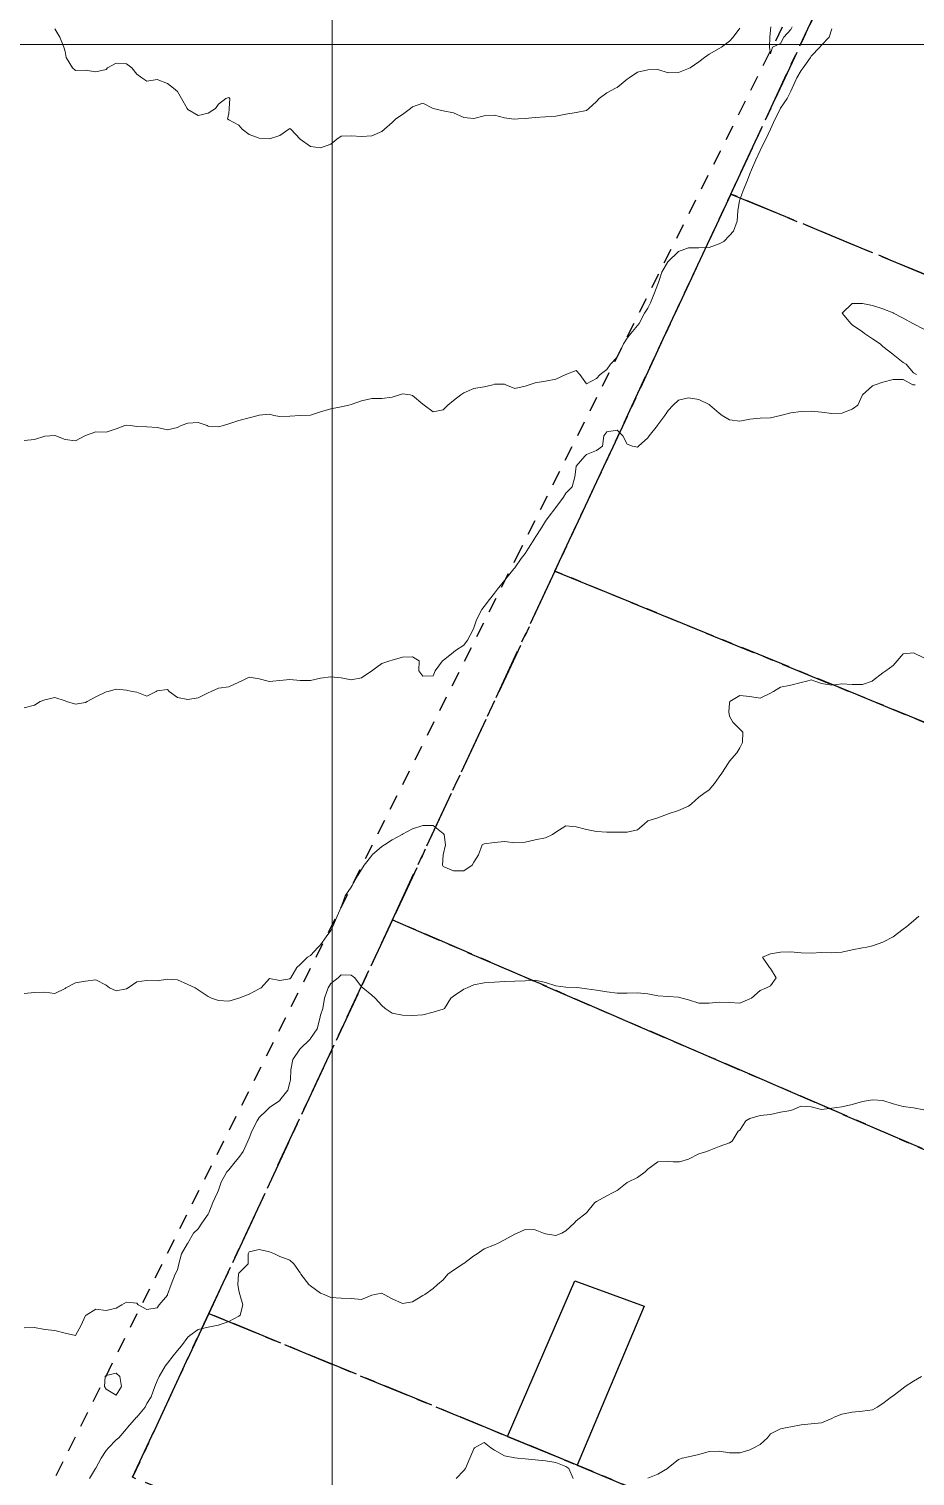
# Model space of a CAD drawing. Header units: centimetres. Extents: x 0 to 642158, y -847 to 649707.
# Drawn here: x 617552 to 617595.3, y 620517.4 to 620588.1 of the extents above; entities that cross this region are included whole.
import ezdxf

# ---------------------------------------------------------------- set-up
doc = ezdxf.new("R2010")
doc.units = ezdxf.units.CM
doc.header["$MEASUREMENT"] = 0
doc.linetypes.add('CENTERX2', pattern=[4, 2.5, -0.5, 0.5, -0.5])
doc.linetypes.add('JIS_02_0.7', pattern=[1.35, 0.75, -0.6])
for name, color, linetype, lineweight in [('MEV_grille', 254, 'Continuous', 9), ('WAL_parcellaire agricole', 7, 'JIS_02_0.7', 25), ('WAL_topographie 0.5', 253, 'Continuous', 20)]:
    doc.layers.add(name, color=color, linetype=linetype, lineweight=lineweight)
doc.layers.add('SPW_batiments', color=7, linetype='Continuous')
doc.layers.add('SPW_parcellaire cadastral', color=7, linetype='CENTERX2', lineweight=25, true_color=0xff0542)

# ---------------------------------------------------------------- blocks, each defined once
blk = doc.blocks.new('*U114')
at = {"layer": 'MEV_grille', "transparency": 33554687}
blk.add_lwpolyline([(-1338.461, 0), (1338.461, 0)], dxfattribs=at)
blk = doc.blocks.new('*U115')
at = {"layer": 'MEV_grille', "color": 0, "linetype": 'ByBlock', "lineweight": -2, "transparency": 16777216}
blk.add_blockref('*U114', (0, -1800), dxfattribs=at)
blk = doc.blocks.new('*U112')
at = {"layer": 'MEV_grille', "transparency": 33554687}
blk.add_lwpolyline([(0, 1825.476), (0, -1825.476)], dxfattribs=at)
blk = doc.blocks.new('*U113')
at = {"layer": 'MEV_grille', "color": 0, "linetype": 'ByBlock', "lineweight": -2, "transparency": 16777216}
blk.add_blockref('*U112', (2200, 0), dxfattribs=at)

msp = doc.modelspace()

# ---------------------------------------------------------------- linework, layer by layer
at = {"layer": 'SPW_batiments'}
msp.add_lwpolyline([(617582.076, 620525.681), (617578.793, 620517.914), (617575.393, 620519.313), (617578.676, 620526.931), (617582.076, 620525.681)], dxfattribs=at)
at = {"layer": 'SPW_parcellaire cadastral'}
for points in [[(617622.857, 620723.826), (617655.062, 620676.161), (617614.776, 620641.119), (617606.885, 620624.196), (617605.627, 620621.473), (617596.3, 620601.495), (617586.311, 620580.074), (617577.709, 620561.628), (617569.756, 620544.573), (617560.782, 620525.328), (617557.046, 620517.316)], [(617664.431, 620572.164), (617655.922, 620551.275), (617586.311, 620580.074), (617596.3, 620601.495), (617664.431, 620572.164)], [(617648.408, 620532.73), (617577.709, 620561.628), (617586.311, 620580.074), (617655.922, 620551.275), (617648.408, 620532.73)], [(617648.408, 620532.73), (617641.242, 620514.57), (617612.959, 620525.935), (617606.692, 620528.636), (617569.756, 620544.573), (617577.709, 620561.628), (617648.408, 620532.73)], [(617641.242, 620514.57), (617633.402, 620495.083), (617630.112, 620496.403), (617632.865, 620503.57), (617621.731, 620506.923), (617618.09, 620506.355), (617616.505, 620502.157), (617578.793, 620517.914), (617575.393, 620519.314), (617560.782, 620525.328), (617569.756, 620544.573), (617606.692, 620528.636), (617612.959, 620525.935), (617641.242, 620514.57)], [(617630.33, 620487.52), (617627.246, 620488.787), (617607.079, 620497), (617604.479, 620498.084), (617557.046, 620517.316), (617560.782, 620525.328), (617575.393, 620519.314), (617578.793, 620517.914), (617616.505, 620502.157), (617622.595, 620499.419), (617630.112, 620496.403), (617633.402, 620495.083), (617630.33, 620487.52)]]:
    msp.add_lwpolyline(points, dxfattribs=at)
at = {"layer": 'WAL_parcellaire agricole'}
msp.add_lwpolyline([(617468.944, 620684.892), (617492.896, 620643.951), (617509.144, 620651.953), (617540.642, 620668.457), (617558.391, 620680.209), (617589.638, 620699.462), (617598.887, 620705.463), (617624.385, 620722.341), (617653.39, 620679.22), (617641.141, 620670.593), (617622.518, 620651.841), (617611.109, 620633.211), (617607.272, 620626.09), (617594.275, 620599.088), (617576.029, 620562.712), (617540.913, 620492.708)], dxfattribs=at)
at = {"layer": 'WAL_topographie 0.5'}
for points in [[(617551.75, 620568.028), (617552.25, 620568.077), (617552.75, 620568.226), (617553, 620568.25), (617553.25, 620568.271), (617553.292, 620568.25), (617553.75, 620568.067), (617554.25, 620568), (617554.719, 620568.25), (617554.75, 620568.271), (617555.25, 620568.444), (617555.75, 620568.431), (617556.25, 620568.593), (617556.673, 620568.75), (617556.75, 620568.777), (617556.95, 620568.75), (617557.25, 620568.709), (617557.75, 620568.683), (617558.25, 620568.663), (617558.75, 620568.546), (617559.25, 620568.655), (617559.432, 620568.75), (617559.75, 620568.875), (617560.25, 620568.898), (617560.694, 620568.75), (617560.75, 620568.727), (617561.25, 620568.682), (617561.5, 620568.75), (617561.75, 620568.829), (617562.25, 620569), (617562.75, 620569.132), (617563.194, 620569.25), (617563.25, 620569.267), (617563.75, 620569.302), (617563.964, 620569.25), (617564.25, 620569.194), (617564.75, 620569.206), (617565.25, 620569.25), (617565.25, 620569.25), (617565.75, 620569.264), (617566.25, 620569.417), (617566.75, 620569.563), (617567.25, 620569.664), (617567.625, 620569.75), (617567.75, 620569.785), (617568.25, 620569.954), (617568.75, 620570.078), (617569.25, 620570.079), (617569.75, 620570.137), (617570.1, 620570.25), (617570.25, 620570.3), (617570.625, 620570.25), (617570.75, 620570.219), (617571.25, 620569.803), (617571.309, 620569.75), (617571.75, 620569.424), (617572.25, 620569.524), (617572.469, 620569.75), (617572.75, 620569.981), (617573.112, 620570.25), (617573.25, 620570.35), (617573.75, 620570.556), (617574.25, 620570.639), (617574.679, 620570.75), (617574.75, 620570.769), (617575.25, 620570.769), (617575.313, 620570.75), (617575.75, 620570.556), (617576.25, 620570.673), (617576.45, 620570.75), (617576.75, 620570.833), (617577.25, 620570.917), (617577.75, 620571.016), (617578.25, 620571.25), (617578.25, 620571.25), (617578.75, 620571.442), (617578.922, 620571.25), (617579.25, 620570.798), (617579.75, 620571.058), (617579.922, 620571.25), (617580.25, 620571.498), (617580.435, 620571.75), (617580.75, 620572.099), (617580.83, 620572.25), (617581.061, 620572.75), (617581.25, 620573.023), (617581.427, 620573.25), (617581.75, 620573.646), (617581.822, 620573.75), (617582.088, 620574.25), (617582.25, 620574.489), (617582.385, 620574.75), (617582.58, 620575.25), (617582.75, 620575.67), (617582.775, 620575.75), (617582.944, 620576.25), (617583.234, 620576.75), (617583.25, 620576.768), (617583.732, 620577.25), (617583.75, 620577.264), (617584.25, 620577.448), (617584.75, 620577.444), (617585.25, 620577.452), (617585.75, 620577.632), (617585.965, 620577.75), (617586.25, 620578.04), (617586.447, 620578.25), (617586.629, 620578.75), (617586.657, 620579.25), (617586.732, 620579.75), (617586.75, 620579.79), (617586.912, 620580.25), (617587.123, 620580.75), (617587.25, 620581.065), (617587.325, 620581.25), (617587.535, 620581.75), (617587.75, 620582.208), (617587.77, 620582.25), (617588.022, 620582.75), (617588.25, 620583.246), (617588.252, 620583.25), (617588.477, 620583.75), (617588.738, 620584.25), (617588.75, 620584.268), (617589.077, 620584.75), (617589.25, 620585.098), (617589.321, 620585.25), (617589.546, 620585.75), (617589.75, 620586.115), (617589.852, 620586.25), (617590.21, 620586.75), (617590.25, 620586.813), (617590.667, 620587.25), (617590.75, 620587.352), (617591.127, 620587.75), (617591.25, 620588.15)], [(617553.25, 620588.15), (617553.485, 620587.75), (617553.694, 620587.25), (617553.75, 620587.05), (617553.808, 620586.75), (617554.117, 620586.25), (617554.25, 620586.117), (617554.75, 620586.125), (617555.25, 620586.05), (617555.75, 620586.159), (617555.821, 620586.25), (617556.25, 620586.481), (617556.75, 620586.44), (617557.016, 620586.25), (617557.25, 620585.932), (617557.5, 620585.75), (617557.75, 620585.596), (617558.25, 620585.667), (617558.75, 620585.485), (617559.058, 620585.25), (617559.25, 620585.083), (617559.45, 620584.75), (617559.727, 620584.25), (617559.75, 620584.2), (617560.25, 620583.91), (617560.75, 620584.023), (617561.107, 620584.25), (617561.25, 620584.472), (617561.607, 620584.75), (617561.75, 620584.794), (617561.8, 620584.75), (617561.779, 620584.25), (617561.75, 620584), (617561.688, 620583.75), (617561.75, 620583.708), (617562.25, 620583.434), (617562.409, 620583.25), (617562.75, 620582.982), (617563.25, 620582.809), (617563.75, 620582.772), (617564.25, 620582.932), (617564.688, 620583.25), (617564.75, 620583.271), (617564.788, 620583.25), (617565.25, 620582.75), (617565.25, 620582.75), (617565.75, 620582.399), (617566.25, 620582.333), (617566.75, 620582.51), (617567.036, 620582.75), (617567.25, 620582.9), (617567.75, 620582.923), (617568.25, 620582.893), (617568.75, 620582.924), (617569.25, 620583.125), (617569.37, 620583.25), (617569.75, 620583.578), (617569.929, 620583.75), (617570.25, 620583.964), (617570.65, 620584.25), (617570.75, 620584.344), (617571.25, 620584.513), (617571.75, 620584.25), (617571.75, 620584.25), (617572.25, 620584.15), (617572.75, 620584.04), (617573.25, 620583.819), (617573.75, 620583.766), (617574.25, 620583.9), (617574.75, 620583.935), (617575.25, 620583.795), (617575.583, 620583.75), (617575.75, 620583.731), (617575.917, 620583.75), (617576.25, 620583.775), (617576.75, 620583.819), (617577.25, 620583.844), (617577.75, 620583.883), (617578.25, 620583.974), (617578.75, 620584.067), (617579.25, 620584.164), (617579.375, 620584.25), (617579.75, 620584.591), (617579.871, 620584.75), (617580.25, 620585.025), (617580.678, 620585.25), (617580.75, 620585.286), (617581.25, 620585.693), (617581.337, 620585.75), (617581.75, 620586.038), (617582.25, 620586.15), (617582.75, 620586.167), (617583.25, 620586), (617583.75, 620586.011), (617584.25, 620586.209), (617584.322, 620586.25), (617584.75, 620586.531), (617585.03, 620586.75), (617585.25, 620586.907), (617585.75, 620587.183), (617585.85, 620587.25), (617586.25, 620587.55), (617586.424, 620587.75), (617586.75, 620588.191)], [(617588.267, 620588.25), (617588.25, 620588.083), (617588.215, 620587.75), (617588.202, 620587.25), (617588.25, 620586.938), (617588.359, 620587.25), (617588.75, 620587.43), (617588.907, 620587.75), (617589.25, 620588.118), (617589.319, 620588.25)], [(617595.397, 620571.25), (617595.25, 620571.336), (617594.886, 620571.75), (617594.75, 620571.832), (617594.25, 620572.226), (617594.235, 620572.25), (617593.75, 620572.614), (617593.61, 620572.75), (617593.25, 620573), (617592.858, 620573.25), (617592.75, 620573.329), (617592.25, 620573.682), (617592.179, 620573.75), (617591.758, 620574.25), (617592.25, 620574.718), (617592.75, 620574.728), (617593.25, 620574.622), (617593.75, 620574.466), (617594.25, 620574.258), (617594.266, 620574.25), (617594.75, 620574.004), (617595.219, 620573.75), (617595.25, 620573.726), (617595.75, 620573.462)], [(617551.75, 620554.946), (617552.25, 620555.078), (617552.528, 620555.25), (617552.75, 620555.335), (617553.25, 620555.45), (617553.75, 620555.286), (617553.821, 620555.25), (617554.25, 620555.12), (617554.75, 620555.211), (617554.821, 620555.25), (617555.25, 620555.485), (617555.75, 620555.731), (617555.85, 620555.75), (617556.25, 620555.861), (617556.75, 620555.809), (617557.036, 620555.75), (617557.25, 620555.708), (617557.75, 620555.523), (617558.204, 620555.75), (617558.25, 620555.778), (617558.75, 620555.85), (617558.839, 620555.75), (617559.25, 620555.447), (617559.75, 620555.35), (617560.25, 620555.432), (617560.75, 620555.674), (617560.889, 620555.75), (617561.25, 620555.909), (617561.75, 620555.973), (617562.25, 620556.199), (617562.361, 620556.25), (617562.75, 620556.45), (617563.25, 620556.37), (617563.679, 620556.25), (617563.75, 620556.236), (617563.917, 620556.25), (617564.25, 620556.29), (617564.75, 620556.328), (617565.25, 620556.29), (617565.75, 620556.285), (617566.25, 620556.391), (617566.75, 620556.466), (617567.25, 620556.409), (617567.75, 620556.315), (617568.25, 620556.406), (617568.75, 620556.75), (617568.75, 620556.75), (617569.25, 620557.118), (617569.635, 620557.25), (617569.75, 620557.279), (617570.25, 620557.417), (617570.75, 620557.446), (617571.071, 620557.25), (617571.05, 620556.75), (617571.25, 620556.5), (617571.75, 620556.517), (617571.85, 620556.75), (617572.217, 620557.25), (617572.25, 620557.266), (617572.75, 620557.671), (617572.84, 620557.75), (617573.25, 620558.016), (617573.434, 620558.25), (617573.696, 620558.75), (617573.75, 620558.866), (617573.867, 620559.25), (617574.126, 620559.75), (617574.25, 620559.899), (617574.503, 620560.25), (617574.75, 620560.559), (617574.893, 620560.75), (617575.25, 620561.18), (617575.305, 620561.25), (617575.707, 620561.75), (617575.75, 620561.798), (617576.061, 620562.25), (617576.25, 620562.501), (617576.421, 620562.75), (617576.734, 620563.25), (617576.75, 620563.276), (617577.051, 620563.75), (617577.25, 620564.078), (617577.382, 620564.25), (617577.75, 620564.75), (617577.75, 620564.75), (617578.127, 620565.25), (617578.25, 620565.441), (617578.556, 620565.75), (617578.678, 620566.25), (617578.743, 620566.75), (617578.75, 620566.765), (617579.166, 620567.25), (617579.25, 620567.341), (617579.75, 620567.528), (617580.036, 620567.75), (617580.095, 620568.25), (617580.25, 620568.45), (617580.75, 620568.519), (617581.036, 620568.25), (617581.25, 620567.846), (617581.5, 620567.75), (617581.75, 620567.699), (617581.797, 620567.75), (617582.25, 620568.157), (617582.324, 620568.25), (617582.721, 620568.75), (617582.75, 620568.781), (617583.083, 620569.25), (617583.25, 620569.48), (617583.487, 620569.75), (617583.75, 620569.988), (617584.25, 620570.102), (617584.75, 620570.029), (617585.25, 620569.779), (617585.281, 620569.75), (617585.75, 620569.355), (617585.883, 620569.25), (617586.25, 620569.03), (617586.75, 620568.964), (617587.25, 620569.057), (617587.75, 620569.11), (617588.25, 620569.128), (617588.75, 620569.25), (617588.75, 620569.25), (617589.25, 620569.38), (617589.75, 620569.441), (617590.25, 620569.452), (617590.75, 620569.411), (617591.25, 620569.336), (617591.75, 620569.362), (617592.25, 620569.55), (617592.526, 620569.75), (617592.75, 620570.25), (617592.75, 620570.25), (617593.25, 620570.694), (617593.369, 620570.75), (617593.75, 620570.868), (617594.25, 620571.009), (617594.75, 620571), (617595.219, 620570.75), (617595.25, 620570.738), (617595.333, 620570.75)], [(617551.75, 620540.979), (617552.25, 620541.017), (617552.75, 620541.046), (617553.25, 620540.983), (617553.75, 620541.217), (617553.783, 620541.25), (617554.25, 620541.491), (617554.75, 620541.583), (617555.25, 620541.645), (617555.75, 620541.383), (617555.917, 620541.25), (617556.25, 620541.112), (617556.75, 620541.202), (617556.833, 620541.25), (617557.25, 620541.55), (617557.75, 620541.605), (617558.25, 620541.602), (617558.75, 620541.682), (617559.25, 620541.641), (617559.75, 620541.411), (617560.107, 620541.25), (617560.25, 620541.159), (617560.75, 620540.837), (617560.917, 620540.75), (617561.25, 620540.632), (617561.75, 620540.6), (617562.25, 620540.75), (617562.25, 620540.75), (617562.75, 620540.944), (617563.25, 620541.202), (617563.333, 620541.25), (617563.75, 620541.704), (617564.25, 620541.619), (617564.75, 620541.687), (617564.785, 620541.75), (617565.089, 620542.25), (617565.25, 620542.397), (617565.603, 620542.75), (617565.75, 620542.836), (617566.125, 620543.25), (617566.25, 620543.348), (617566.523, 620543.75), (617566.75, 620544.056), (617566.841, 620544.25), (617567.051, 620544.75), (617567.25, 620545.19), (617567.267, 620545.25), (617567.446, 620545.75), (617567.75, 620546.182), (617567.788, 620546.25), (617568.067, 620546.75), (617568.25, 620547.046), (617568.379, 620547.25), (617568.75, 620547.723), (617568.774, 620547.75), (617569.25, 620548.166), (617569.365, 620548.25), (617569.75, 620548.497), (617570.23, 620548.75), (617570.25, 620548.762), (617570.75, 620549.028), (617571.25, 620549.194), (617571.75, 620549.19), (617572.25, 620548.798), (617572.293, 620548.75), (617572.357, 620548.25), (617572.25, 620547.75), (617572.25, 620547.75), (617572.213, 620547.25), (617572.25, 620547.183), (617572.75, 620546.981), (617573.25, 620546.983), (617573.658, 620547.25), (617573.75, 620547.396), (617573.974, 620547.75), (617574.156, 620548.25), (617574.25, 620548.298), (617574.75, 620548.353), (617575.25, 620548.404), (617575.75, 620548.35), (617576.25, 620548.383), (617576.75, 620548.492), (617577.25, 620548.581), (617577.583, 620548.75), (617577.75, 620548.868), (617578.25, 620549.172), (617578.75, 620549.13), (617579.25, 620548.997), (617579.75, 620548.9), (617580.25, 620548.87), (617580.75, 620548.872), (617581.25, 620548.868), (617581.75, 620548.979), (617582.075, 620549.25), (617582.25, 620549.417), (617582.75, 620549.574), (617583.212, 620549.75), (617583.25, 620549.764), (617583.75, 620549.929), (617584.25, 620550.135), (617584.386, 620550.25), (617584.75, 620550.583), (617585, 620550.75), (617585.25, 620550.944), (617585.514, 620551.25), (617585.75, 620551.565), (617585.866, 620551.75), (617586.2, 620552.25), (617586.25, 620552.337), (617586.615, 620552.75), (617586.75, 620552.983), (617586.888, 620553.25), (617586.908, 620553.75), (617586.75, 620553.9), (617586.417, 620554.25), (617586.25, 620554.542), (617586.208, 620554.75), (617586.25, 620555.167), (617586.261, 620555.25), (617586.75, 620555.549), (617587.25, 620555.506), (617587.75, 620555.421), (617588.25, 620555.659), (617588.396, 620555.75), (617588.75, 620555.951), (617589.25, 620556.063), (617589.75, 620556.192), (617590.036, 620556.25), (617590.25, 620556.323), (617590.417, 620556.25), (617590.75, 620556.143), (617591.25, 620556.048), (617591.75, 620556.123), (617592.25, 620556.093), (617592.75, 620556.089), (617593.225, 620556.25), (617593.25, 620556.27), (617593.75, 620556.659), (617593.893, 620556.75), (617594.25, 620557.009), (617594.45, 620557.25), (617594.75, 620557.589), (617595.25, 620557.632), (617595.75, 620557.39)], [(617551.75, 620524.618), (617552.25, 620524.646), (617552.75, 620524.547), (617553.25, 620524.494), (617553.75, 620524.358), (617554.25, 620524.25), (617554.539, 620524.75), (617554.75, 620525.221), (617554.773, 620525.25), (617555.25, 620525.534), (617555.75, 620525.471), (617556.25, 620525.583), (617556.517, 620525.75), (617556.75, 620525.885), (617557.25, 620525.833), (617557.33, 620525.75), (617557.75, 620525.517), (617558.25, 620525.61), (617558.356, 620525.75), (617558.75, 620526.228), (617558.762, 620526.25), (617558.941, 620526.75), (617559.139, 620527.25), (617559.25, 620527.463), (617559.318, 620527.75), (617559.446, 620528.25), (617559.733, 620528.75), (617559.75, 620528.771), (617560.036, 620529.25), (617560.25, 620529.473), (617560.437, 620529.75), (617560.75, 620530.191), (617560.778, 620530.25), (617560.968, 620530.75), (617561.198, 620531.25), (617561.25, 620531.354), (617561.389, 620531.75), (617561.662, 620532.25), (617561.75, 620532.359), (617562.067, 620532.75), (617562.25, 620532.954), (617562.464, 620533.25), (617562.694, 620533.75), (617562.75, 620533.901), (617562.888, 620534.25), (617563.146, 620534.75), (617563.25, 620534.905), (617563.605, 620535.25), (617563.75, 620535.397), (617564.245, 620535.75), (617564.25, 620535.756), (617564.642, 620536.25), (617564.75, 620536.625), (617564.778, 620536.75), (617564.783, 620537.25), (617564.889, 620537.75), (617565.236, 620538.25), (617565.25, 620538.264), (617565.734, 620538.75), (617565.75, 620538.777), (617566.072, 620539.25), (617566.213, 620539.75), (617566.25, 620539.923), (617566.353, 620540.25), (617566.432, 620540.75), (617566.619, 620541.25), (617566.75, 620541.463), (617567.105, 620541.75), (617567.25, 620541.893), (617567.75, 620541.865), (617567.917, 620541.75), (617568.25, 620541.31), (617568.311, 620541.25), (617568.75, 620540.892), (617568.923, 620540.75), (617569.25, 620540.386), (617569.4, 620540.25), (617569.75, 620540.009), (617570.25, 620539.917), (617570.75, 620539.896), (617571.25, 620539.94), (617571.75, 620540.068), (617572.25, 620540.21), (617572.308, 620540.25), (617572.625, 620540.75), (617572.75, 620540.84), (617573.25, 620541.18), (617573.409, 620541.25), (617573.75, 620541.4), (617574.25, 620541.505), (617574.75, 620541.538), (617575.25, 620541.562), (617575.75, 620541.574), (617576.25, 620541.588), (617576.75, 620541.62), (617577.25, 620541.509), (617577.75, 620541.354), (617578.25, 620541.293), (617578.75, 620541.266), (617578.917, 620541.25), (617579.25, 620541.212), (617579.75, 620541.144), (617580.25, 620541.061), (617580.75, 620540.992), (617581.25, 620540.987), (617581.75, 620541.005), (617582.25, 620540.959), (617582.75, 620540.867), (617583.25, 620540.832), (617583.75, 620540.793), (617583.925, 620540.75), (617584.25, 620540.662), (617584.75, 620540.511), (617585.25, 620540.503), (617585.75, 620540.557), (617586.25, 620540.537), (617586.75, 620540.51), (617587.25, 620540.709), (617587.322, 620540.75), (617587.75, 620541.125), (617588.05, 620541.25), (617588.25, 620541.35), (617588.526, 620541.75), (617588.25, 620542.194), (617588.213, 620542.25), (617587.859, 620542.75), (617588.25, 620542.908), (617588.75, 620542.994), (617589.25, 620543.01), (617589.75, 620542.97), (617590.25, 620542.956), (617590.75, 620542.974), (617591.25, 620542.965), (617591.75, 620542.996), (617592.25, 620543.109), (617592.75, 620543.214), (617592.959, 620543.25), (617593.25, 620543.301), (617593.75, 620543.481), (617594.25, 620543.75), (617594.25, 620543.75), (617594.75, 620544.123), (617594.924, 620544.25), (617595.25, 620544.536), (617595.513, 620544.75)], [(617554.95, 620517.25), (617555.243, 620517.75), (617555.25, 620517.761), (617555.513, 620518.25), (617555.75, 620518.624), (617555.867, 620518.75), (617556.25, 620519.154), (617556.374, 620519.25), (617556.75, 620519.681), (617556.802, 620519.75), (617557.237, 620520.25), (617557.25, 620520.263), (617557.66, 620520.75), (617557.75, 620520.918), (617557.953, 620521.25), (617558.139, 620521.75), (617558.25, 620522.036), (617558.357, 620522.25), (617558.646, 620522.75), (617558.75, 620522.891), (617559.032, 620523.25), (617559.25, 620523.509), (617559.444, 620523.75), (617559.75, 620524.167), (617559.853, 620524.25), (617560.25, 620524.546), (617560.75, 620524.659), (617561.229, 620524.75), (617561.25, 620524.755), (617561.75, 620524.932), (617562.25, 620525.2), (617562.319, 620525.25), (617562.436, 620525.75), (617562.293, 620526.25), (617562.25, 620526.438), (617562.196, 620526.75), (617562.231, 620527.25), (617562.25, 620527.3), (617562.7, 620527.75), (617562.708, 620528.25), (617562.75, 620528.35), (617563.25, 620528.45), (617563.75, 620528.336), (617564, 620528.25), (617564.25, 620528.114), (617564.75, 620527.934), (617564.939, 620527.75), (617565.25, 620527.308), (617565.275, 620527.25), (617565.677, 620526.75), (617565.75, 620526.674), (617566.25, 620526.317), (617566.426, 620526.25), (617566.75, 620526.105), (617567.25, 620526.083), (617567.75, 620526.064), (617568.25, 620526.007), (617568.75, 620526.215), (617568.893, 620526.25), (617569.25, 620526.326), (617569.359, 620526.25), (617569.75, 620526.041), (617570.25, 620525.814), (617570.75, 620525.897), (617571.25, 620526.202), (617571.341, 620526.25), (617571.75, 620526.55), (617571.957, 620526.75), (617572.25, 620526.974), (617572.464, 620527.25), (617572.75, 620527.444), (617573.228, 620527.75), (617573.25, 620527.766), (617573.75, 620528.149), (617573.91, 620528.25), (617574.25, 620528.493), (617574.75, 620528.692), (617574.899, 620528.75), (617575.25, 620528.936), (617575.75, 620529.209), (617575.863, 620529.25), (617576.25, 620529.44), (617576.75, 620529.417), (617577.15, 620529.25), (617577.25, 620529.215), (617577.75, 620529.135), (617578.05, 620529.25), (617578.25, 620529.368), (617578.656, 620529.75), (617578.75, 620529.857), (617579.25, 620530.25), (617579.25, 620530.25), (617579.656, 620530.75), (617579.75, 620530.81), (617580.25, 620531.076), (617580.558, 620531.25), (617580.75, 620531.336), (617581.25, 620531.732), (617581.281, 620531.75), (617581.75, 620531.971), (617582.13, 620532.25), (617582.25, 620532.393), (617582.75, 620532.75), (617582.75, 620532.75), (617583.25, 620532.761), (617583.5, 620532.75), (617583.75, 620532.738), (617583.8, 620532.75), (617584.25, 620532.882), (617584.75, 620533.137), (617585.139, 620533.25), (617585.25, 620533.296), (617585.75, 620533.5), (617586.25, 620533.675), (617586.375, 620533.75), (617586.679, 620534.25), (617586.75, 620534.288), (617587.05, 620534.75), (617587.25, 620534.864), (617587.75, 620535.004), (617588.25, 620535.061), (617588.75, 620535.17), (617589.25, 620535.25), (617589.25, 620535.25), (617589.75, 620535.468), (617590.25, 620535.437), (617590.75, 620535.304), (617591.25, 620535.366), (617591.75, 620535.44), (617592.25, 620535.551), (617592.75, 620535.688), (617593.05, 620535.75), (617593.25, 620535.781), (617593.75, 620535.75), (617593.75, 620535.75), (617594.25, 620535.58), (617594.75, 620535.456), (617595.25, 620535.38), (617595.75, 620535.293)], [(617556.25, 620521.331), (617556.502, 620521.75), (617556.425, 620522.25), (617556.25, 620522.415), (617555.75, 620522.293), (617555.712, 620522.25), (617555.673, 620521.75), (617555.75, 620521.63), (617556.25, 620521.331)], [(617582.25, 620517.279), (617582.75, 620517.461), (617583.208, 620517.75), (617583.25, 620517.786), (617583.75, 620518.187), (617583.929, 620518.25), (617584.25, 620518.318), (617584.75, 620518.424), (617585.25, 620518.581), (617585.75, 620518.602), (617586.25, 620518.515), (617586.75, 620518.518), (617587.25, 620518.655), (617587.446, 620518.75), (617587.75, 620518.92), (617588.101, 620519.25), (617588.25, 620519.444), (617588.75, 620519.69), (617589.068, 620519.75), (617589.25, 620519.777), (617589.75, 620519.883), (617590.25, 620519.931), (617590.75, 620519.979), (617591.25, 620520.193), (617591.375, 620520.25), (617591.75, 620520.4), (617592.25, 620520.496), (617592.75, 620520.557), (617593.25, 620520.622), (617593.467, 620520.75), (617593.75, 620520.917), (617594.169, 620521.25), (617594.25, 620521.295), (617594.75, 620521.674), (617594.835, 620521.75), (617595.25, 620522.012), (617595.638, 620522.25)], [(617572.875, 620517.25), (617573.25, 620517.641), (617573.328, 620517.75), (617573.553, 620518.25), (617573.75, 620518.714), (617573.779, 620518.75), (617574.25, 620519.017), (617574.57, 620518.75), (617574.75, 620518.635), (617575.25, 620518.371), (617575.75, 620518.265), (617575.875, 620518.25), (617576.25, 620518.224), (617576.75, 620518.176), (617577.25, 620518.126), (617577.75, 620518.038), (617578.25, 620517.836), (617578.39, 620517.75), (617578.608, 620517.25)]]:
    msp.add_lwpolyline(points, dxfattribs=at)

# ---------------------------------------------------------------- block references
at = {"layer": 'MEV_grille', "transparency": 33554687}
for name, p in [('*U113', (615366.814, 620593.644)), ('*U115', (616669.481, 622387.381))]:
    msp.add_blockref(name, p, dxfattribs=at)

doc.saveas('drawing.dxf')
